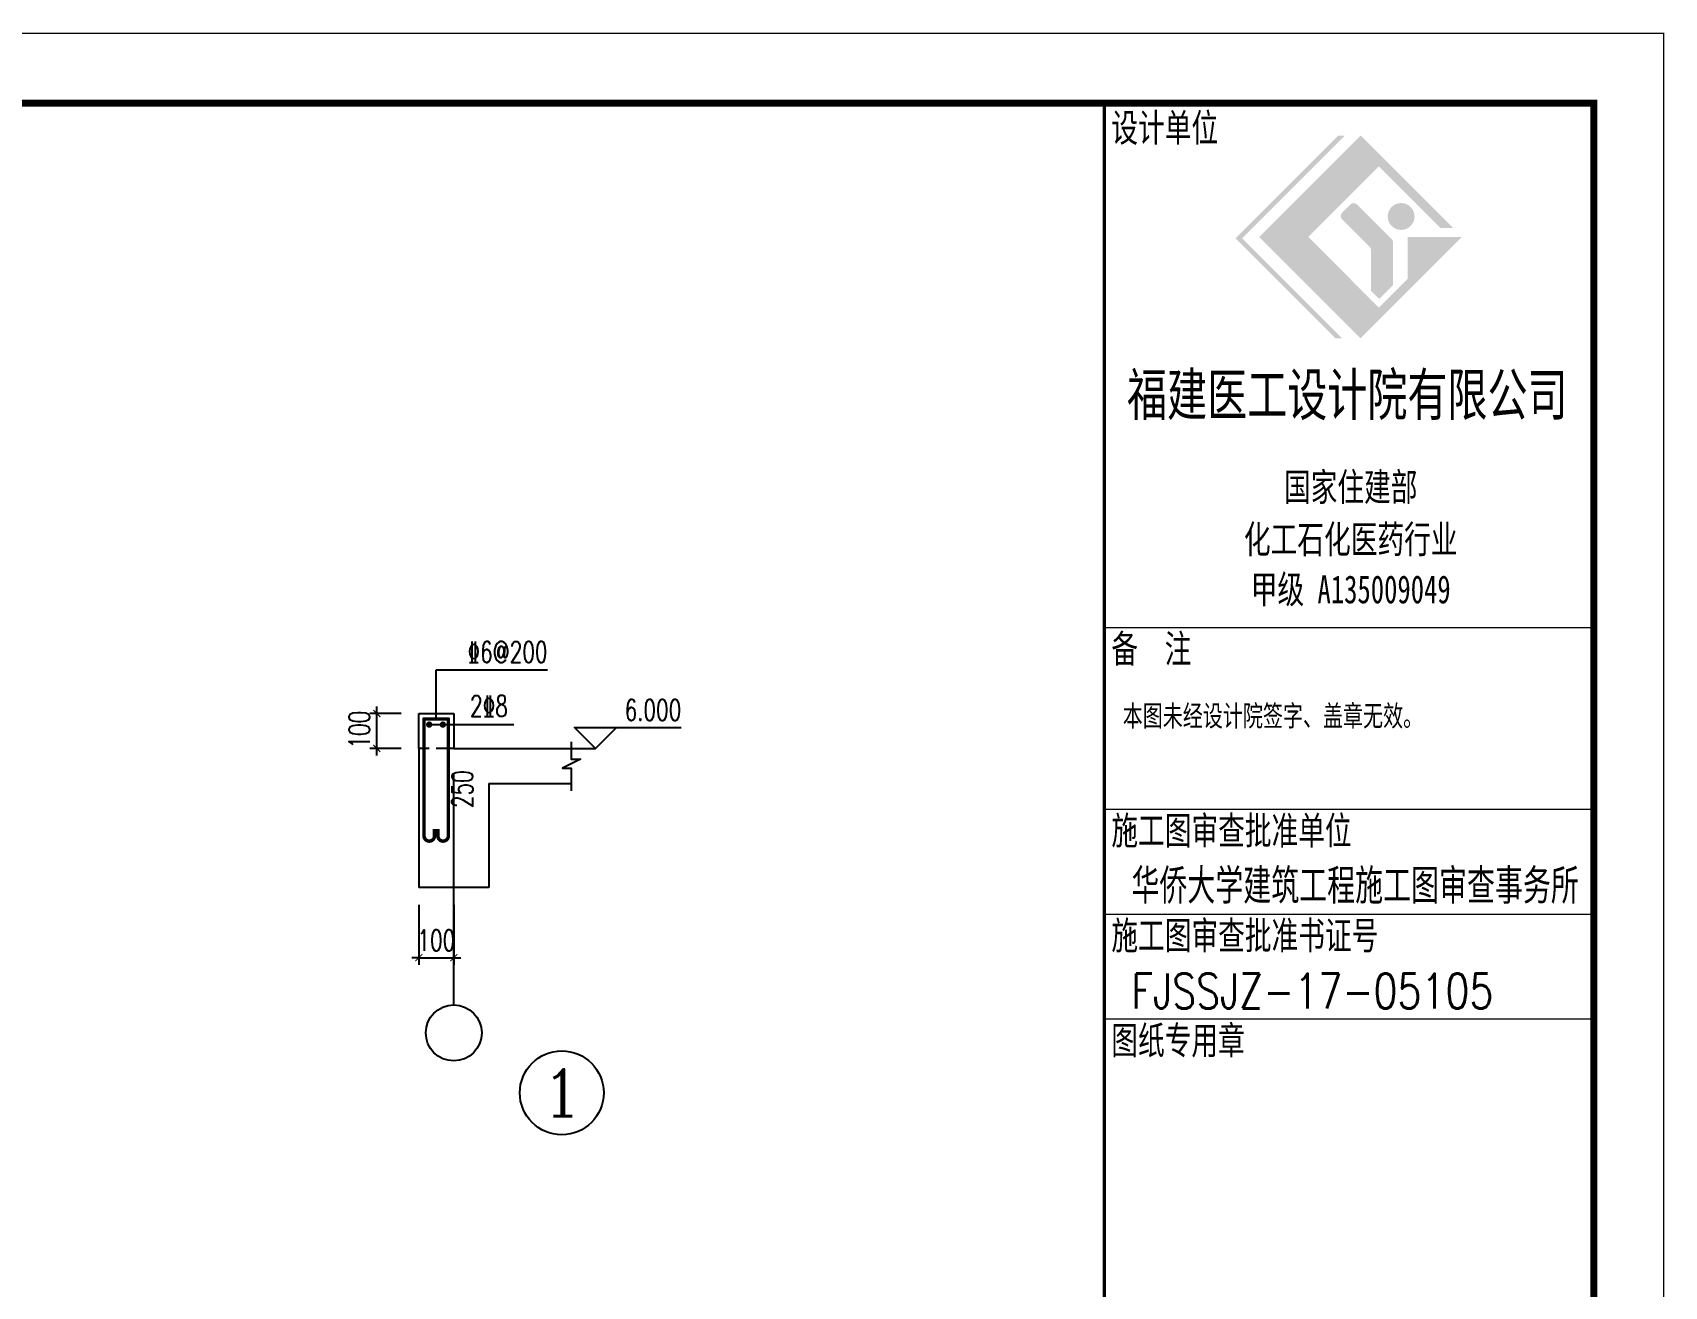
# Model space of a CAD drawing. Extents: x 959592 to 1105020, y -295412 to 379724.
# Drawn here: x 1004047 to 1027385, y -19321 to -1392 of the extents above; entities that cross this region are included whole.
import ezdxf
from ezdxf.enums import TextEntityAlignment as Align

# ---------------------------------------------------------------- set-up
doc = ezdxf.new("R2010")
doc.units = 0
doc.header["$LTSCALE"] = 1000
doc.header["$MEASUREMENT"] = 0
doc.linetypes.add('DASH', pattern=[0.35, 0.25, -0.1])
doc.layers.get('0').update_dxf_attribs({"linetype": 'CONTINUOUS'})
doc.layers.get('Defpoints').update_dxf_attribs({"linetype": 'CONTINUOUS', "lineweight": 5})
for name, color, linetype, lineweight in [('DIM', 3, 'CONTINUOUS', 5), ('FRAME', 3, 'CONTINUOUS', 5), ('PUB_TEXT', 7, 'CONTINUOUS', 5)]:
    doc.layers.add(name, color=color, linetype=linetype, lineweight=lineweight)
doc.layers.add('DIMENSION', color=3, linetype='CONTINUOUS')
doc.styles.add('_HZTXT', font='TXT', dxfattribs={"width": 0.8, "bigfont": 'HZTXT'})
doc.styles.add('COMPLEX', font='COMPLEX')
doc.styles.add('DXFS', font='txt.shx', dxfattribs={"width": 0.65, "bigfont": 'dxfs.shx'})
doc.styles.add('FRAME', font='simhei.ttf', dxfattribs={"width": 0.7})
doc.styles.add('TSSD_Dimension', font='TXT.shx', dxfattribs={"width": 0.7, "bigfont": 'hztxt.shx'})
doc.styles.add('黑体', font='simhei.ttf', dxfattribs={"width": 0.7})
doc.dimstyles.new('TSSD_20_100', dxfattribs={"dimtxt": 300, "dimasz": 100, "dimexe": 100, "dimexo": 250, "dimgap": 100, "dimtad": 1, "dimdec": 0, "dimlfac": 0.2, "dimzin": 0, "dimdsep": 46, "dimtxsty": 'TSSD_Dimension', "dimblk": 'ARCHTICK', "dimcen": 0, "dimdle": 100, "dimclrt": 7, "dimadec": 0, "dimazin": 0, "dimtfac": 1, "dimtdec": 0, "dimtix": 1, "dimtmove": 2, "dimatfit": 3, "dimfxl": 1, "dimtolj": 1, "dimtzin": 0, "dimarcsym": 0})

# ---------------------------------------------------------------- blocks, each defined once
blk = doc.blocks.new('_ARCHTICK')
at = {"color": 0, "linetype": 'ByBlock', "const_width": 0.15}
blk.add_lwpolyline([(-0.5, -0.5), (0.5, 0.5)], dxfattribs=at)
blk = doc.blocks.new('*D339')
at = {"layer": 'Defpoints', "color": 0, "transparency": 16777216}
for p in [(1009569.917448, -13615.558204), (1010069.917448, -13615.558204), (1010069.917448, -14620.626179)]:
    blk.add_point(p, dxfattribs=at)
at = {"layer": 'DIM', "color": 0, "lineweight": -2, "transparency": 16777216}
for p, q in [((1009569.917448, -13865.558204), (1009569.917448, -14720.626179)), ((1010069.917448, -13865.558204), (1010069.917448, -14720.626179)), ((1009569.917448, -14620.626179), (1009469.917448, -14620.626179)), ((1009569.917448, -14620.626179), (1010069.917448, -14620.626179)), ((1010069.917448, -14620.626179), (1010169.917448, -14620.626179))]:
    blk.add_line(p, q, dxfattribs=at)
at = {"layer": 'DIM', "color": 0, "lineweight": -2, "transparency": 16777216, "xscale": 100, "yscale": 100, "zscale": 100}
blk.add_blockref('_ARCHTICK', (1009569.917448, -14620.626179), dxfattribs=at)
at = {"layer": 'DIM', "color": 0, "lineweight": -2, "transparency": 16777216, "xscale": 100, "yscale": 100, "zscale": 100, "rotation": 180}
blk.add_blockref('_ARCHTICK', (1010069.917448, -14620.626179), dxfattribs=at)
at = {"layer": 'DIM', "color": 7, "transparency": 16777216, "insert": (1009819.917448, -14370.626179), "char_height": 300, "attachment_point": 5, "style": 'TSSD_Dimension'}
blk.add_mtext('\\A1;100', dxfattribs=at)
blk = doc.blocks.new('轴号')
at = {"layer": 'DIMENSION'}
blk.add_circle((0, -400), 400, dxfattribs=at)
at = {"layer": 'DIMENSION', "style": 'COMPLEX', "width": 1.041667}
blk.add_attdef('A', text='', height=448, dxfattribs=at).set_placement((-200, -624), (200, -624), align=Align.FIT)
blk = doc.blocks.new('*D340')
at = {"layer": 'Defpoints', "color": 0, "transparency": 16777216}
for p in [(1008969.917448, -11128.430334), (1009569.917448, -11128.430334), (1009569.917448, -11628.430334)]:
    blk.add_point(p, dxfattribs=at)
at = {"layer": 'DIM', "color": 0, "lineweight": -2, "transparency": 16777216}
for p, q in [((1009319.917448, -11128.430334), (1008869.917448, -11128.430334)), ((1008969.917448, -11728.430334), (1008969.917448, -11028.430334)), ((1009319.917448, -11628.430334), (1008869.917448, -11628.430334))]:
    blk.add_line(p, q, dxfattribs=at)
at = {"layer": 'DIM', "color": 0, "lineweight": -2, "transparency": 16777216, "xscale": 100, "yscale": 100, "zscale": 100}
for p, rotation in [((1008969.917448, -11128.430334), 90), ((1008969.917448, -11628.430334), 270)]:
    blk.add_blockref('_ARCHTICK', p, dxfattribs=dict(at, rotation=rotation))
at = {"layer": 'DIM', "color": 7, "transparency": 16777216, "insert": (1008719.917448, -11360.01316), "char_height": 300, "attachment_point": 5, "rotation": 90, "style": 'TSSD_Dimension'}
blk.add_mtext('\\A1;100', dxfattribs=at)
blk = doc.blocks.new('BW-43091906', base_point=(-152259, 7688))
at = {"layer": 'FRAME'}
h = blk.add_hatch(color=256, dxfattribs=at)
h.paths.add_polyline_path([(-97941, 46776), (-96933, 47785), (-96051, 46904), (-95871, 46904), (-97194, 48226), (-98644, 46776), (-97194, 45326), (-95744, 46776), (-96520, 46776), (-96520, 46180), (-96933, 45767)], flags=0)
edge = h.paths.add_edge_path(flags=0)
edge.add_arc((-97115, 46588), 69.1, 0, 45, ccw=False)
edge.add_line((-97046, 46588), (-97046, 46005))
edge.add_line((-97046, 46005), (-96929, 45888))
edge.add_line((-96929, 45888), (-96731, 46087))
edge.add_line((-96731, 46087), (-96731, 46698))
edge.add_arc((-96800, 46698), 69.1, 360, 405)
edge.add_line((-96751, 46746), (-97245, 47240))
edge.add_arc((-97293, 47191), 69.1, 45, 135)
edge.add_line((-97342, 47240), (-97457, 47125))
edge.add_arc((-97408, 47076), 69.1, 135, 225)
edge.add_line((-97457, 47028), (-97066, 46637))
edge = h.paths.add_edge_path(flags=0)
edge.add_arc((-96614, 47069), 192, 360, 540)
edge.add_arc((-96614, 47069), 192, 180, 360)
h.paths.add_polyline_path([(-97553, 45326), (-97455, 45326), (-98887, 46757), (-97418, 48226), (-97515, 48226), (-98984, 46757)], flags=0)
for p, q in [((-93859, 41188), (-100859, 41188)), ((-93859, 38588), (-100859, 38588)), ((-93859, 37088), (-100859, 37088)), ((-93859, 35588), (-100859, 35588))]:
    blk.add_line(p, q, dxfattribs=at)
for points, const_width in [([(-152259, 49688), (-152259, 7688), (-92859, 7688), (-92859, 49688)], 20), ([(-149759, 48688), (-149759, 8688), (-93859, 8688), (-93859, 48688)], 100)]:
    blk.add_lwpolyline(points, close=True, dxfattribs=dict(at, const_width=const_width))
at = {"layer": 'FRAME', "const_width": 50}
blk.add_lwpolyline([(-100859, 48688), (-100859, 8688)], dxfattribs=at)
at = {"layer": 'FRAME'}
for s, insert, char_height, width, attachment_point, style in [('设计单位', (-100759, 48538), 400, 2368.14, 1, 'FRAME'), ('福建医工设计院有限公司', (-97384, 44489), 600, 9859.32, 5, 'FRAME'), ('国家住建部', (-97335, 43179), 400, 2944.75, 5, 'FRAME'), ('化工石化医药行业', (-97335, 42430), 400, 4781.36, 5, 'FRAME'), ('甲级 A135009049', (-97335, 41715), 400, 4439.66, 5, 'FRAME'), ('备  注', (-100759, 41088), 400, 1758.31, 1, 'FRAME'), ('本图未经设计院签字、盖章无效。', (-100596, 39745), 300, 6524.24, 7, '黑体'), ('施工图审查批准单位', (-100759, 38488), 400, 5412.54, 1, 'FRAME'), ('施工图审查批准书证号', (-100759, 36988), 400, 6008.14, 1, 'FRAME'), ('图纸专用章', (-100759, 35488), 400, 2928.14, 1, 'FRAME')]:
    blk.add_mtext(s, dxfattribs=dict(at, insert=insert, char_height=char_height, width=width, attachment_point=attachment_point, style=style))
blk = doc.blocks.new('BW-43173463', base_point=(31168.899037, 16388.83329))
at = {"layer": 'PUB_TEXT', "style": '_HZTXT', "width": 0.8}
for s, p in [('华侨大学建筑工程施工图审查事务所', (29736.451232, 44143.183116)), ('FJSSJZ-17-05105', (29736.451232, 42643.183116))]:
    blk.add_text(s, height=500, dxfattribs=at).set_placement(p)

msp = doc.modelspace()

# ---------------------------------------------------------------- linework, layer by layer
at = {"layer": 'DIMENSION'}
for p, q in [((1009818.881, -10503.498), (1011410.568, -10503.498)), ((1009818.881, -11206.979), (1009818.881, -10503.498)), ((1009569.917, -11628.43), (1009569.917, -11128.43)), ((1009569.917, -11128.43), (1010069.917, -11128.43)), ((1010069.917, -11128.43), (1010069.917, -11628.43)), ((1009718.636, -11287.258), (1010930.134, -11287.258)), ((1009569.917, -11628.43), (1009569.917, -13615.558)), ((1010069.917, -11628.43), (1011749.127, -11628.43)), ((1010519.133, -11628.43), (1012095.461, -11628.43)), ((1010069.917, -15296.286), (1010069.917, -11986.078)), ((1010569.917, -12128.43), (1011749.127, -12128.43)), ((1010569.917, -12128.43), (1010569.917, -13615.558)), ((1010569.917, -13615.558), (1009569.917, -13615.558))]:
    msp.add_line(p, q, dxfattribs=at)
at = {"layer": 'DIMENSION', "linetype": 'DASH'}
msp.add_line((1010069.917, -11628.43), (1009569.917, -11628.43), dxfattribs=at)
at = {"layer": 'DIMENSION', "color": 1, "const_width": 50}
msp.add_lwpolyline([(1009842.844, -12778.43), (1009842.844, -12878.43, 1), (1009992.844, -12878.43), (1009992.844, -11207.479), (1009992.344, -11206.979), (1009645.417, -11206.979), (1009644.917, -11207.479), (1009644.917, -12878.43, 1), (1009794.917, -12878.43), (1009794.917, -12778.43)], format="xyb", dxfattribs=at)
for points in [[(1009738.636, -11287.258, -1), (1009698.636, -11287.258, -1)], [(1009934.163, -11287.258, -1), (1009894.163, -11287.258, -1)]]:
    msp.add_lwpolyline(points, format="xyb", close=True, dxfattribs=at)
at = {"layer": 'DIMENSION'}
for points in [[(1012395.461, -11328.43), (1012095.461, -11628.43), (1011795.461, -11328.43), (1013323.448, -11328.43)], [(1011749.127, -11535.592), (1011749.127, -11783.038), (1011883.556, -11783.038), (1011624.127, -11908.038), (1011749.127, -11908.038), (1011749.127, -12233.303)]]:
    msp.add_lwpolyline(points, dxfattribs=at)

# ---------------------------------------------------------------- block references
for name, p in [('BW-43091906', (967975.021, -43401.811)), ('BW-43173463', (1021194.803, -41602.841)), ('轴号', (1010069.917, -15296.286))]:
    msp.add_blockref(name, p, dxfattribs=at)
ref = msp.add_blockref('轴号', (1011614.279, -15952.802), dxfattribs=dict(at, xscale=1.5, yscale=1.5, zscale=1.5))
ref.add_attrib('A', '1', dxfattribs={"height": 672, "style": 'COMPLEX', "width": 2.083333}).set_placement((1011314.279, -16888.802), (1011914.279, -16888.802), align=Align.FIT)

# ---------------------------------------------------------------- texts
at = {"layer": 'DIMENSION', "style": 'DXFS', "width": 0.7}
for s, p in [('%%1326@200', (1010267.864, -10400.69)), ('2%%1328', (1010303.014, -11170.1))]:
    msp.add_text(s, height=300, dxfattribs=at).set_placement(p)
msp.add_text('6.000', height=300, dxfattribs=at).set_placement((1013323.448, -11228.43), align=Align.RIGHT)
msp.add_text('250', height=300, rotation=90, dxfattribs=at).set_placement((1010043.388, -12210.574), align=Align.TOP_CENTER)

# ---------------------------------------------------------------- dimensions: what is measured, and where the dimension line sits
at = {"layer": 'DIM'}
dim = msp.add_linear_dim(base=(1008969.917, -11128.43), p1=(1009569.917, -11628.43), p2=(1009569.917, -11128.43), angle=270, dimstyle='TSSD_20_100', dxfattribs=at)
dim.commit()
dim.dimension.update_dxf_attribs({"geometry": '*D340', "text_midpoint": (1008719.917, -11360.013), "dimtype": 160})
dim = msp.add_linear_dim(base=(1010069.917, -14620.626), p1=(1009569.917, -13615.558), p2=(1010069.917, -13615.558), angle=180, dimstyle='TSSD_20_100', dxfattribs=at)
dim.commit()
dim.dimension.update_dxf_attribs({"geometry": '*D339', "text_midpoint": (1009819.917, -14370.626)})

doc.saveas('drawing.dxf')
